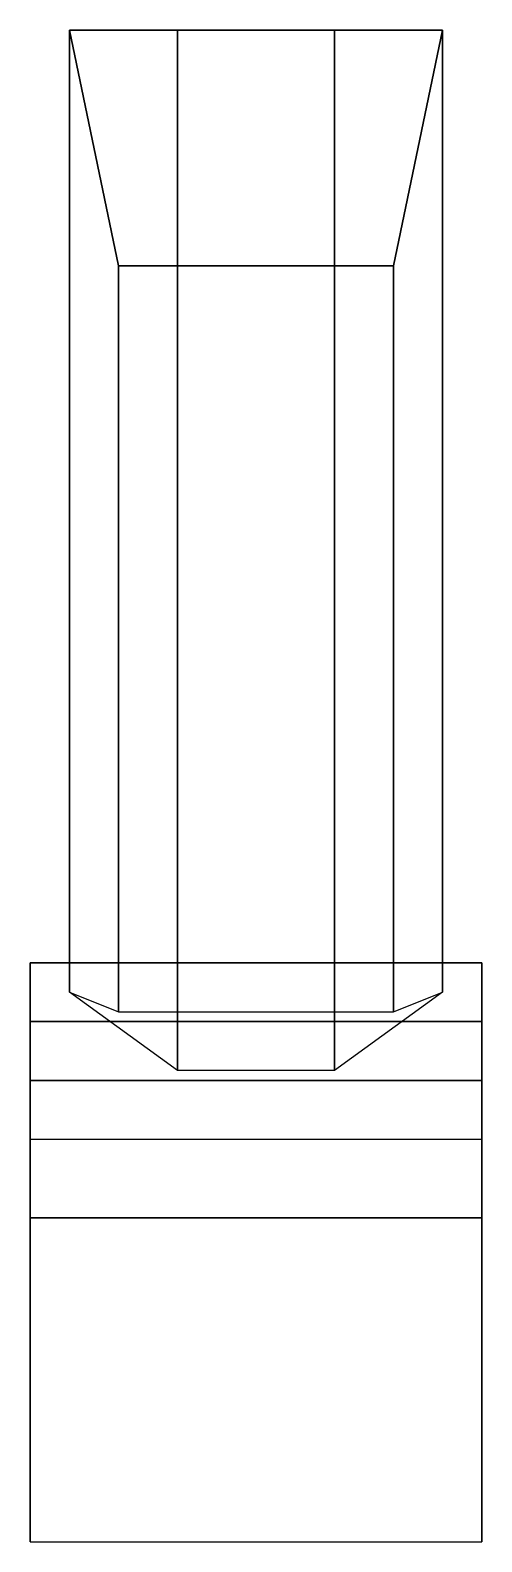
# Model space of a CAD drawing. Extents: x -0.04 to 0.42, y 0.18 to 1.72.
import ezdxf

# ---------------------------------------------------------------- set-up
doc = ezdxf.new("R2010")
doc.units = 0
doc.layers.add('SLEEVE', color=5, linetype='CONTINUOUS')

msp = doc.modelspace()

# ---------------------------------------------------------------- linework, layer by layer
at = {"layer": 'SLEEVE'}
for points in [[(0.11, 1.72, -0.32), (0.11, 0.66, -0.32), (0, 0.74, -0.11), (0, 1.72, -0.11)], [(0.38, 1.72, -0.11), (0.27, 1.72, -0.32), (0.11, 1.72, -0.32), (0, 1.72, -0.11)], [(0, 1.72, -0.11), (0, 0.74, -0.11), (0.05, 0.72, 0.28), (0.05, 1.48, 0.28)], [(0.33, 1.48, 0.28), (0.38, 1.72, -0.11), (0, 1.72, -0.11), (0.05, 1.48, 0.28)], [(0.27, 1.72, -0.32), (0.27, 0.66, -0.32), (0.11, 0.66, -0.32), (0.11, 1.72, -0.32)], [(0.38, 0.74, -0.11), (0.27, 0.66, -0.32), (0.27, 1.72, -0.32), (0.38, 1.72, -0.11)], [(0.33, 0.72, 0.28), (0.38, 0.74, -0.11), (0.38, 1.72, -0.11), (0.33, 1.48, 0.28)], [(0.05, 1.48, 0.28), (0.05, 0.72, 0.28), (0.33, 0.72, 0.28), (0.33, 1.48, 0.28)], [(-0.04, 0.59, -0.52), (-0.04, 0.46, -0.52), (-0.04, 0.55, -0.04), (-0.04, 0.77, -0.04)], [(0.42, 0.77, -0.04), (0.42, 0.59, -0.52), (-0.04, 0.59, -0.52), (-0.04, 0.77, -0.04)], [(-0.04, 0.77, -0.04), (-0.04, 0.55, -0.04), (-0.04, 0.55, 0.11), (-0.04, 0.77, 0.11)], [(0.42, 0.77, 0.11), (0.42, 0.77, -0.04), (-0.04, 0.77, -0.04), (-0.04, 0.77, 0.11)], [(0.42, 0.71, 0.32), (0.42, 0.77, 0.11), (-0.04, 0.77, 0.11), (-0.04, 0.71, 0.32)], [(-0.04, 0.77, 0.11), (-0.04, 0.55, 0.11), (-0.04, 0.55, 0.32), (-0.04, 0.71, 0.32)], [(0.42, 0.55, -0.04), (0.42, 0.46, -0.52), (0.42, 0.59, -0.52), (0.42, 0.77, -0.04)], [(0.42, 0.55, 0.11), (0.42, 0.55, -0.04), (0.42, 0.77, -0.04), (0.42, 0.77, 0.11)], [(0.42, 0.55, 0.32), (0.42, 0.55, 0.11), (0.42, 0.77, 0.11), (0.42, 0.71, 0.32)], [(-0.04, 0.71, 0.32), (-0.04, 0.55, 0.32), (-0.04, 0.47, 0.45), (-0.04, 0.65, 0.45)], [(0.42, 0.65, 0.45), (0.42, 0.71, 0.32), (-0.04, 0.71, 0.32), (-0.04, 0.65, 0.45)], [(0.42, 0.47, 0.45), (0.42, 0.55, 0.32), (0.42, 0.71, 0.32), (0.42, 0.65, 0.45)], [(0.42, 0.51, 0.61), (0.42, 0.65, 0.45), (-0.04, 0.65, 0.45), (-0.04, 0.51, 0.61)], [(-0.04, 0.65, 0.45), (-0.04, 0.31, 0.45), (-0.04, 0.18, 0.61), (-0.04, 0.51, 0.61)], [(0.42, 0.18, 0.61), (0.42, 0.31, 0.45), (0.42, 0.65, 0.45), (0.42, 0.51, 0.61)], [(-0.04, 0.51, 0.61), (-0.04, 0.18, 0.61), (0.42, 0.18, 0.61), (0.42, 0.51, 0.61)]]:
    msp.add_3dface(points, dxfattribs=at)

doc.saveas('drawing.dxf')
